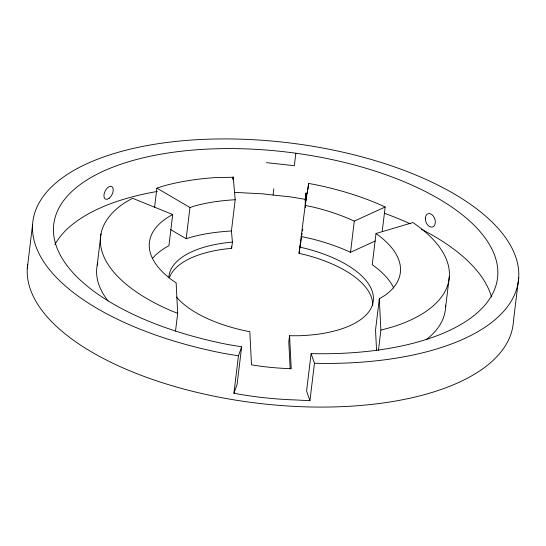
<?xml version="1.0" encoding="UTF-8"?>
<svg xmlns="http://www.w3.org/2000/svg" width="546" height="546" viewBox="0 0 546 546"><rect width="100%" height="100%" fill="white"/><g stroke="black" fill="none" stroke-linecap="round" stroke-linejoin="round"><path stroke-width="0.82" d="M27.3 268.25L32.583 224.583M97.208 265.158L100.983 233.968M154.545 207.521L156.886 188.131L164.216 185.79A175.539 78.324 6.9 0 1 216.004 177.552L233.224 177.266L235.203 199.747L231.429 230.938L232.419 242.124L231.661 248.362L230.699 248.423A102.914 45.919 6.9 0 0 169.472 277.382M175.539 331.012L177.682 313.308L172.509 311.316A175.539 78.324 6.9 0 1 125.307 202.361L132.535 198.273L172.707 214.517L168.932 245.707A126.385 56.395 6.9 0 0 152.327 258.62M170.741 229.675L186.172 238.725L189.947 207.535L194.103 206.149A126.385 56.395 6.9 0 1 235.203 199.747M232.862 178.61L233.067 176.924M232.924 179.757L233.224 177.266M233.92 393.257L238.452 355.821L241.653 346.812L227.866 344.512A223.505 99.727 6.9 0 1 94.096 175.778A223.505 99.727 6.9 0 1 464.12 216.25A223.505 99.727 6.9 0 1 311.111 353.617L306.579 391.045L309.923 400.703L294.724 399.904A183.47 81.866 6.9 0 1 233.92 393.257L237.121 384.241L241.653 346.812M234.889 192.383L262.667 193.844L273.075 195.045L273.833 188.807M295.843 153.221L294.335 165.697L266.441 162.647M305.33 207.541L305.2 199.331L305.951 193.093L307.569 193.366M372.652 305.821A102.914 45.919 6.9 0 0 306.019 254.989L299.024 253.358L305.207 205.405L308.654 183.476L314.175 184.439A175.539 78.324 6.9 0 1 385.169 207.002L382.207 231.449M299.781 247.12L306.77 248.751A102.914 45.919 6.9 0 1 373.341 300.409A102.914 45.919 6.9 0 1 298.635 335.742L289.564 335.735L288.807 341.973L290.172 368.994M307.425 193.598L307.63 191.912M307.937 189.38L308.654 183.476M309.923 400.703L314.455 363.274L311.111 353.617M301.433 236.595L309.091 238.192A126.385 56.395 6.9 0 1 350.518 252.307L354.293 221.116L385.169 207.002M378.433 350.361L380.883 330.125L393.079 326.795A175.539 78.324 6.9 0 0 412.94 222.55L376.017 233.511L372.242 264.701A126.385 56.395 6.9 0 1 393.721 288.022M376.017 233.511A126.385 56.395 6.9 0 1 385.428 295.058L379.306 298.887L375.532 330.084L376.556 350.341M445.57 307.589L449.344 276.399M518.7 277.75L513.417 321.417A244.574 109.125 6.9 0 1 259.016 403.385A244.574 109.125 6.9 0 1 27.716 264.244M299.024 253.358L301.638 236.718M301.897 235.053L302.163 233.388M302.552 230.897L302.812 229.231M350.518 252.307L375.218 241.018M186.172 238.725C200.764 233.886 216.148 232.009 231.429 230.938M232.419 242.124L231.456 242.185A102.914 45.919 6.9 0 0 168.878 276.788M273.075 195.045L290.561 196.894L305.2 199.331M238.452 355.821L223.362 353.31A244.574 109.125 6.9 0 1 76.986 168.673A244.574 109.125 6.9 0 1 481.886 212.954A244.574 109.125 6.9 0 1 314.455 363.274M305.207 205.405L312.865 207.002A126.385 56.395 6.9 0 1 354.293 221.116M156.886 188.131L189.947 207.535M231.511 246.683L231.661 248.362M379.306 298.887L380.883 330.125M289.564 335.735L291.223 368.666A131.682 58.756 6.9 0 1 251.501 364.851L249.829 331.668L247.754 331.306A102.914 45.919 6.9 0 1 176.515 297.058M177.682 313.308L176.146 282.814L173.758 281.299A126.385 56.395 6.9 0 1 172.707 214.517M305.951 193.093L306.074 200.484M54.873 244.594A223.505 99.727 6.9 0 1 157.385 191.428M384.418 213.254A223.505 99.727 6.9 0 1 410.155 223.785M421.369 229.218A223.505 99.727 6.9 0 1 491.482 297.004M445.632 305.146A175.539 78.324 6.9 0 1 426.29 339.646M108.019 300.88A175.539 78.324 6.9 0 1 97.748 262.769M425.341 218.202A7.023 4.689 70.3 0 0 432.568 227A7.023 4.689 70.3 0 0 433.115 215.827A7.023 4.689 70.3 0 0 425.341 218.202M109.139 198.273A7.023 3.877 -63.8 0 0 112.305 186.985A7.023 3.877 -63.8 0 0 104.293 193.202A7.023 3.877 -63.8 0 0 109.139 198.273"/></g></svg>
